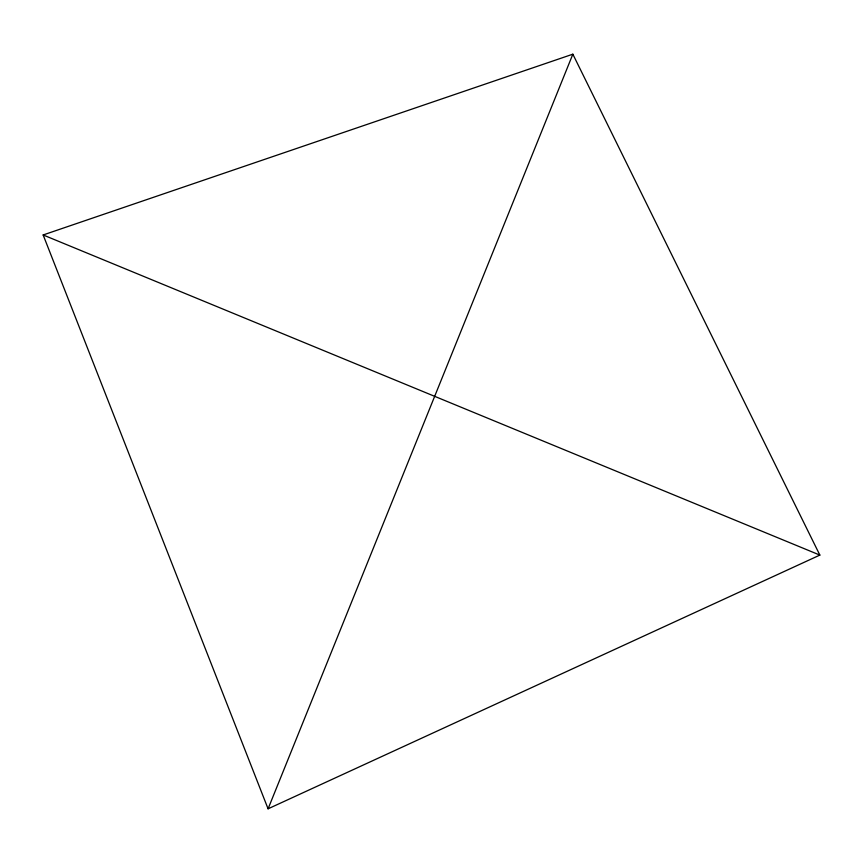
<?xml version="1.0" encoding="UTF-8"?>
<svg xmlns="http://www.w3.org/2000/svg" width="863" height="863" viewBox="0 0 863 863"><rect width="100%" height="100%" fill="white"/><g stroke="black" fill="none" stroke-linecap="round" stroke-linejoin="round"><path stroke-width="1.29" d="M268.08 808.814L572.849 54.186L43.15 234.963L268.08 808.814L819.85 555.092L572.849 54.186M43.15 234.963L819.85 555.092"/></g></svg>
